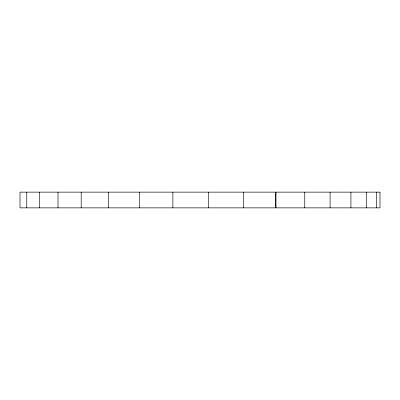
<?xml version="1.0" encoding="UTF-8"?>
<svg xmlns="http://www.w3.org/2000/svg" width="400" height="400" viewBox="0 0 400 400"><rect width="100%" height="100%" fill="white"/><g stroke="black" fill="none" stroke-linecap="round" stroke-linejoin="round"><path stroke-width="0.6" d="M376.55 192.14L376.55 207.86M366.64 192.14L366.64 207.86M350.93 192.14L350.93 207.86M330.085 192.14L330.085 207.86M304.765 192.14L304.765 207.86M276.01 192.14L276.01 207.86M275.63 192.14L275.63 207.86M243.345 192.14L243.345 207.86M208.565 192.14L208.565 207.86M172.895 192.14L172.895 207.86M139.285 192.14L139.285 207.86M108.49 192.14L108.49 207.86M81.18 192.14L81.18 207.86M58.015 192.14L58.015 207.86M39.655 192.14L39.655 207.86M26.765 192.14L26.765 207.86M380 192.14L20 192.14L20 207.86L380 207.86L380 192.14"/></g></svg>
